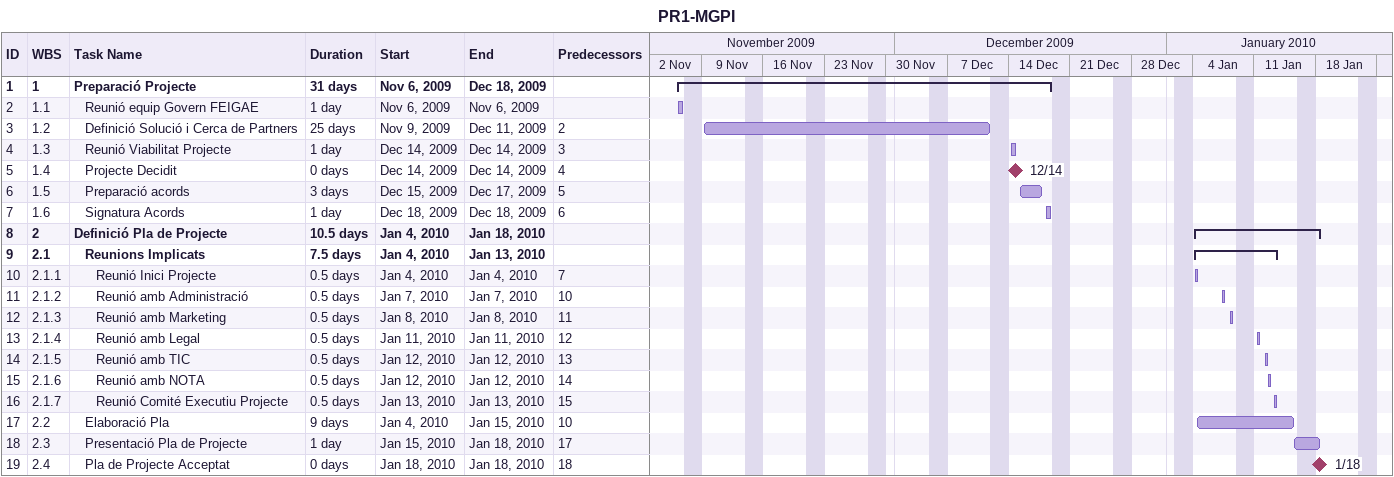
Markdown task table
PR1-MGPI

| ID | WBS | Task | Duration | Start | Finish | Predecessors |
|---|---|---|---|---|---|---|
| 1 | 1 | **Preparació Projecte** | 31d | 2009-11-06 | 2009-12-18 |  |
| 2 | 1.1 | Reunió equip Govern FEIGAE | 1d | 2009-11-06 | 2009-11-06 |  |
| 3 | 1.2 | Definició Solució i Cerca de Partners | 25d | 2009-11-09 | 2009-12-11 | 2 |
| 4 | 1.3 | Reunió Viabilitat Projecte | 1d | 2009-12-14 | 2009-12-14 | 3 |
| 5 | 1.4 | Projecte Decidit | 0d | 2009-12-14 | 2009-12-14 | 4 |
| 6 | 1.5 | Preparació acords | 3d | 2009-12-15 | 2009-12-17 | 5 |
| 7 | 1.6 | Signatura Acords | 1d | 2009-12-18 | 2009-12-18 | 6 |
| 8 | 2 | **Definició Pla de Projecte** | 10.5d | 2010-01-04 | 2010-01-18 |  |
| 9 | 2.1 | **Reunions Implicats** | 7.5d | 2010-01-04 | 2010-01-13 |  |
| 10 | 2.1.1 | Reunió Inici Projecte | 0.5d | 2010-01-04 | 2010-01-04 | 7 |
| 11 | 2.1.2 | Reunió amb Administració | 0.5d | 2010-01-07 | 2010-01-07 | 10 |
| 12 | 2.1.3 | Reunió amb Marketing | 0.5d | 2010-01-08 | 2010-01-08 | 11 |
| 13 | 2.1.4 | Reunió amb Legal | 0.5d | 2010-01-11 | 2010-01-11 | 12 |
| 14 | 2.1.5 | Reunió amb TIC | 0.5d | 2010-01-12 | 2010-01-12 | 13 |
| 15 | 2.1.6 | Reunió amb NOTA | 0.5d | 2010-01-12 | 2010-01-12 | 14 |
| 16 | 2.1.7 | Reunió Comité Executiu Projecte | 0.5d | 2010-01-13 | 2010-01-13 | 15 |
| 17 | 2.2 | Elaboració Pla | 9d | 2010-01-04 | 2010-01-15 | 10 |
| 18 | 2.3 | Presentació Pla de Projecte | 1d | 2010-01-15 | 2010-01-18 | 17 |
| 19 | 2.4 | Pla de Projecte Acceptat | 0d | 2010-01-18 | 2010-01-18 | 18 |
